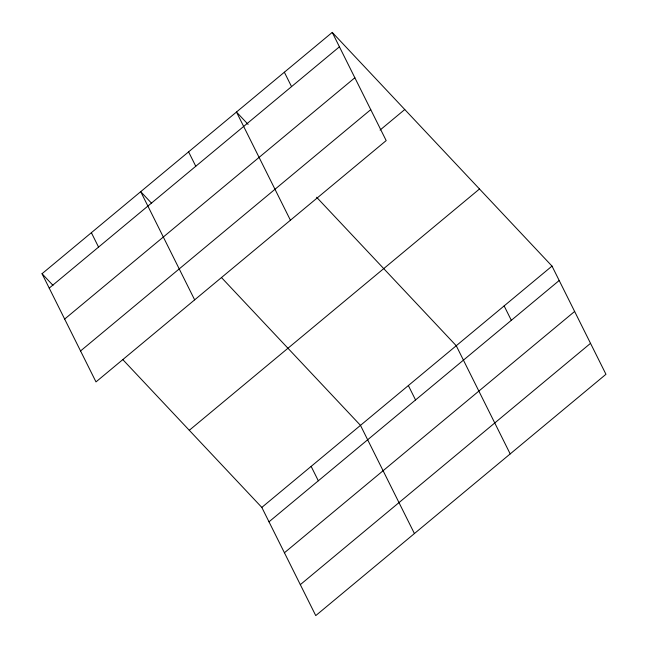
<?xml version="1.0" encoding="UTF-8"?>
<svg xmlns="http://www.w3.org/2000/svg" width="648" height="648" viewBox="0 0 648 648"><rect width="100%" height="100%" fill="white"/><g stroke="black" fill="none" stroke-linecap="round" stroke-linejoin="round"><path stroke-width="0.97" d="M332.246 32.4L386.184 140.592L95.985 381.899L42.039 273.715L332.246 32.4L552.015 266.101L605.961 374.285L315.754 615.6L261.816 507.408L122.869 359.664M49.224 288.117L339.431 46.802M64.654 319.067L354.861 77.752M80.555 350.957L370.753 109.642M380.06 130.07L404.773 109.52M189.289 430.288L479.496 188.981M261.816 507.408L552.015 266.101M268.993 521.818L559.2 280.503M284.423 552.768L574.63 311.453M300.324 584.65L590.53 343.335M248.111 124.4L236.48 112.031L290.417 220.223M316.613 197.243L456.249 345.732L510.195 453.916M151.656 203.31L140.713 191.67L194.651 299.854M221.535 277.619L360.482 425.363L414.42 533.555M42.039 273.715L52.99 285.355M504.136 305.913L511.321 320.323M284.359 72.22L291.543 86.621M408.37 385.552L415.546 399.954M188.592 151.851L195.777 166.252M311.145 466.39L318.33 480.792M91.376 232.689L98.561 247.099"/></g></svg>
